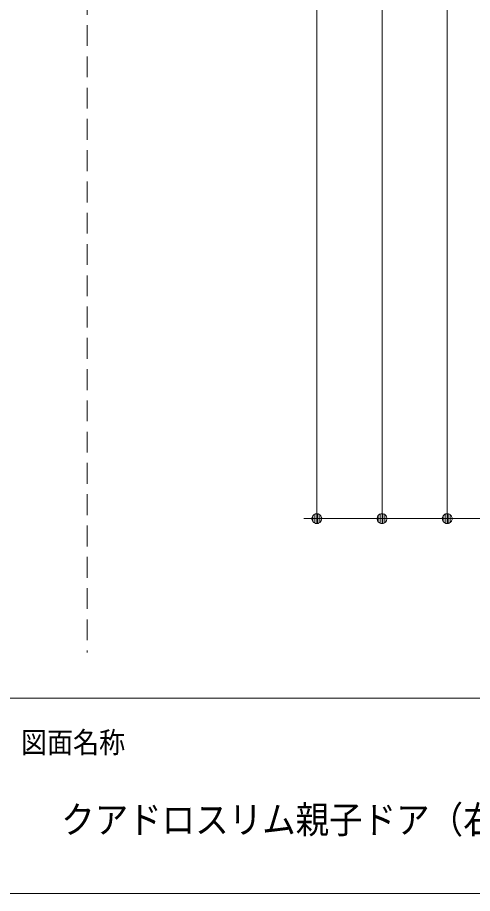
# Model space of a CAD drawing. Units: millimetres, scale not verified. Extents: x -4547 to 4547, y -2284 to 2284.
# Drawn here: x -2931 to -2408, y -2078 to -1069 of the extents above; entities that cross this region are included whole.
import ezdxf
from ezdxf.enums import TextEntityAlignment as Align

# ---------------------------------------------------------------- set-up
doc = ezdxf.new("R2010")
doc.units = ezdxf.units.MM
doc.header["$LTSCALE"] = 20
doc.linetypes.add('DASHED1', pattern=[1.8, 1.2, -0.6])
for name, color, linetype, lineweight in [('0-0_3一般', 7, 'Continuous', 9), ('0-2_0', 7, 'Continuous', 9), ('0-4_2寸法-1', 7, 'Continuous', 9), ('0-5_1図面枠', 7, 'Continuous', 9)]:
    doc.layers.add(name, color=color, linetype=linetype, lineweight=lineweight)
doc.styles.add('ＭＳ ゴシック', font='')
doc.styles.get('ＭＳ ゴシック').set_extended_font_data('MS Gothic')

# ---------------------------------------------------------------- blocks, each defined once
blk = doc.blocks.new('_Dot')
at = {"layer": '0-2_0'}
for p, q in [((-10, 0), (-20, 0)), ((9.78, 2), (-9.78, 2)), ((7.99, 6), (-7.99, 6)), ((9.16, -3.98), (-9.16, -3.98)), ((6, -7.98), (-6, -7.98))]:
    blk.add_line(p, q, dxfattribs=at)
for points in [[(10, 0), (9.92, 1.25), (9.69, 2.49), (9.3, 3.68), (8.76, 4.82), (8.09, 5.88), (7.29, 6.85), (6.37, 7.71), (5.36, 8.44), (4.26, 9.05), (3.09, 9.51), (1.87, 9.82), (0.63, 9.98), (-0.63, 9.98), (-1.87, 9.82), (-3.09, 9.51), (-4.26, 9.05), (-5.36, 8.44), (-6.37, 7.71), (-7.29, 6.85), (-8.09, 5.88), (-8.76, 4.82), (-9.3, 3.68), (-9.69, 2.49), (-9.92, 1.25), (-10, 0), (0, 0)], [(-10, 0), (-9.92, -1.25), (-9.69, -2.49), (-9.3, -3.68), (-8.76, -4.82), (-8.09, -5.88), (-7.29, -6.85), (-6.37, -7.71), (-5.36, -8.44), (-4.26, -9.05), (-3.09, -9.51), (-1.87, -9.82), (-0.63, -9.98), (0.63, -9.98), (1.87, -9.82), (3.09, -9.51), (4.26, -9.05), (5.36, -8.44), (6.37, -7.71), (7.29, -6.85), (8.09, -5.88), (8.76, -4.82), (9.3, -3.68), (9.69, -2.49), (9.92, -1.25), (10, 0), (0, 0)]]:
    blk.add_lwpolyline(points, close=True, dxfattribs=at)
blk = doc.blocks.new('グループ-140')
at = {"layer": '0-5_1図面枠'}
blk.add_line((-60000, -37050), (60000, -37050), dxfattribs=at)
blk.add_lwpolyline([(-60000, 41550), (60000, 41550), (60000, -41550), (-60000, -41550)], close=True, dxfattribs=at)
blk = doc.blocks.new('図面枠')
at = {"layer": '0-5_1図面枠'}
blk.add_blockref('グループ-140', (0, 0), dxfattribs=at)
at = {"layer": '0-5_1図面枠', "style": 'ＭＳ ゴシック', "width": 0.9}
blk.add_text('図面名称', height=488.1, dxfattribs=at).set_placement((-31725.1, -38462.9), align=Align.BOTTOM_LEFT)

msp = doc.modelspace()

# ---------------------------------------------------------------- linework, layer by layer
at = {"layer": '0-0_3一般', "linetype": 'DASHED1'}
msp.add_line((-2850.62, 650), (-2850.62, -1800), dxfattribs=at)
at = {"layer": '0-4_2寸法-1'}
for p, q in [((-2586.58, 206.74), (-2586.58, -1634.74)), ((-2511.58, 191.74), (-2511.58, -1634.74)), ((-2436.58, 161.74), (-2436.58, -1634.74)), ((-2526.58, -1646), (-2601.58, -1646)), ((-2451.58, -1646), (-2526.58, -1646)), ((-2376.58, -1646), (-2451.58, -1646))]:
    msp.add_line(p, q, dxfattribs=at)

# ---------------------------------------------------------------- block references
at = {"layer": '0-4_2寸法-1', "xscale": 0.5627563, "yscale": 0.5627563, "rotation": 270}
for p in [(-2586.58, -1646), (-2511.58, -1646), (-2436.58, -1646)]:
    msp.add_blockref('_Dot', p, dxfattribs=at)
at = {"layer": '0-5_1図面枠', "xscale": 0.05, "yscale": 0.05}
msp.add_blockref('図面枠', (-1340.62, 0), dxfattribs=at)

# ---------------------------------------------------------------- texts
at = {"layer": '0-5_1図面枠', "style": 'ＭＳ ゴシック', "width": 0.9}
msp.add_text('クアドロスリム親子ドア（右勝手）フック戸当たり', height=31.38, dxfattribs=at).set_placement((-2880.54, -2017.62), align=Align.BOTTOM_LEFT)

doc.saveas('drawing.dxf')
